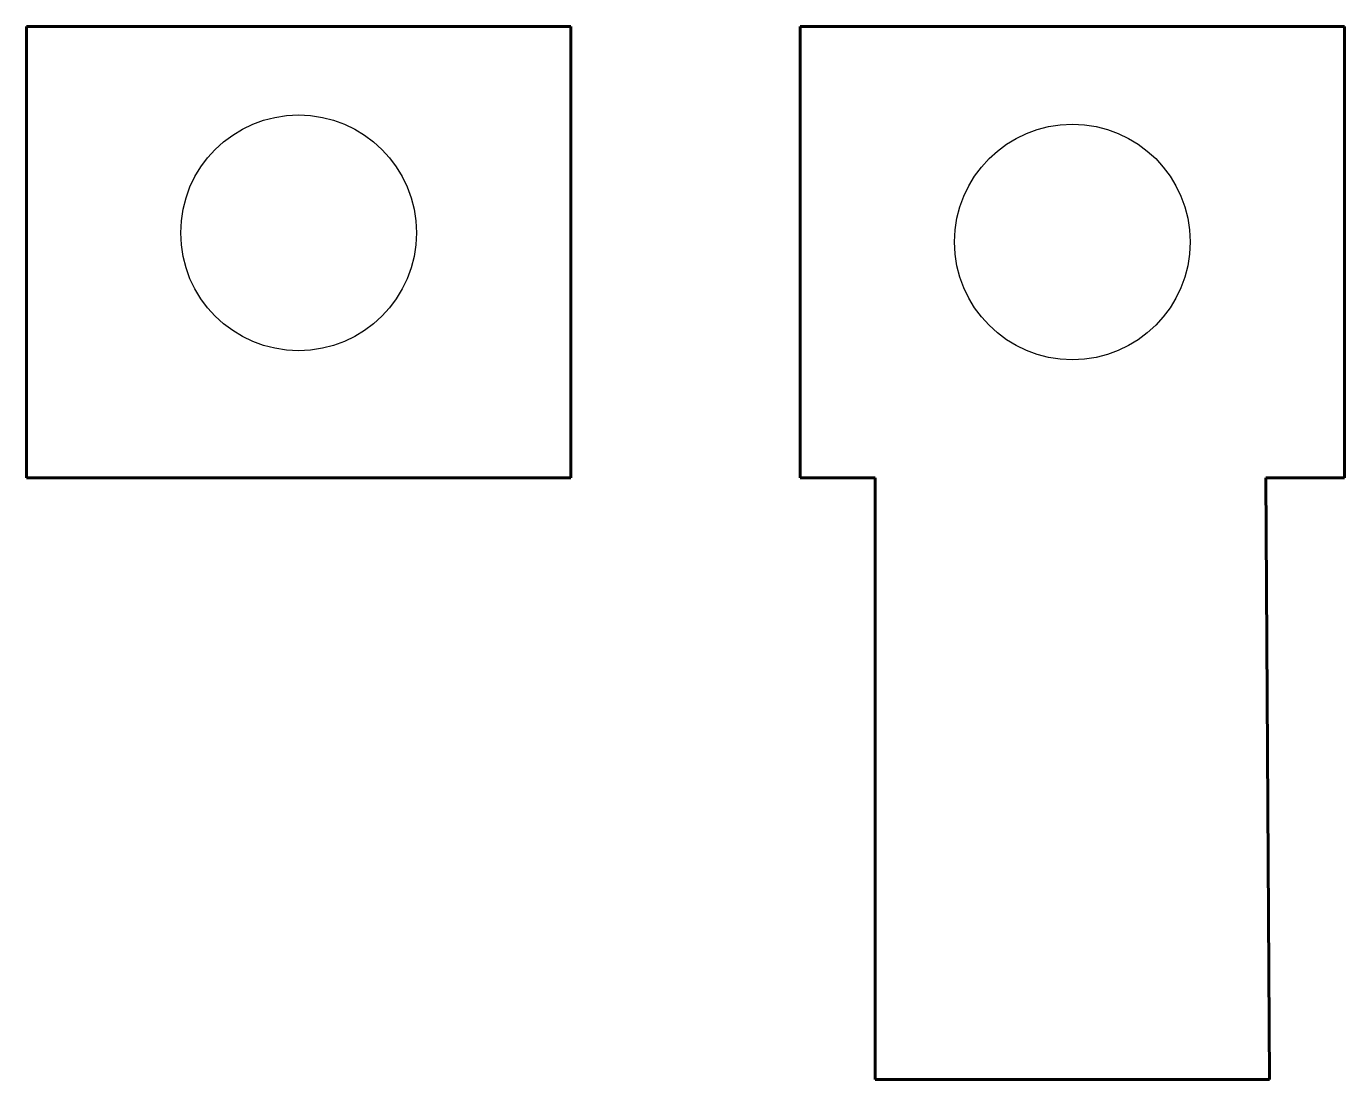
# Model space of a CAD drawing. Header units: millimetres. Extents: x 240 to 424, y 21 to 168.
import ezdxf

# ---------------------------------------------------------------- set-up
doc = ezdxf.new("R2010")
doc.units = ezdxf.units.MM
doc.linetypes.add('K5LT32768', pattern=[0])

msp = doc.modelspace()

# ---------------------------------------------------------------- linework, layer by layer
at = {"color": 5, "linetype": 'K5LT32768', "lineweight": 60, "true_color": 0x0000ff}
for p, q in [((240.41, 104.98), (240.41, 167.98)), ((240.41, 167.98), (316.41, 167.98)), ((316.41, 167.98), (316.41, 104.98)), ((348.41, 104.98), (348.41, 167.98)), ((348.41, 167.98), (424.41, 167.98)), ((424.41, 167.98), (424.41, 104.98)), ((240.41, 104.98), (316.41, 104.98)), ((348.41, 104.98), (358.91, 104.98)), ((358.91, 20.98), (358.91, 104.98)), ((413.91, 20.98), (413.41, 104.98)), ((413.41, 104.98), (424.41, 104.98)), ((358.91, 20.98), (413.91, 20.98))]:
    msp.add_line(p, q, dxfattribs=at)
for centre in [(278.41, 139.17), (386.41, 137.89)]:
    msp.add_circle(centre, 16.45)

doc.saveas('drawing.dxf')
